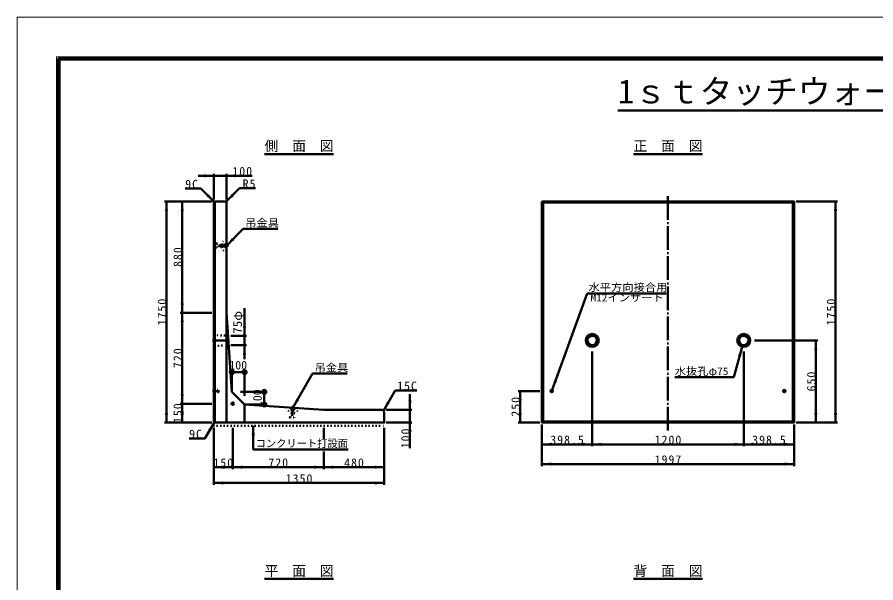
# Model space of a CAD drawing. Units: millimetres, scale not verified. Extents: x -2102 to 2102, y -1485 to 1485.
# Drawn here: x -2102 to 73, y 53 to 1485 of the extents above; entities that cross this region are included whole.
import ezdxf
from ezdxf.enums import TextEntityAlignment as Align

# ---------------------------------------------------------------- set-up
doc = ezdxf.new("R2010")
doc.units = ezdxf.units.MM
doc.header["$LTSCALE"] = 5
doc.linetypes.add('DOTTED', pattern=[1.75, 0.25, -1.5])
doc.linetypes.add('LONG_DASHED_DOTTED', pattern=[15.25, 12, -1.5, 0.25, -1.5])
doc.layers.add('0-0_V-nasSTD', color=7, linetype='Continuous', lineweight=50)
doc.styles.add('ＭＳ ゴシック', font='')
doc.styles.get('ＭＳ ゴシック').set_extended_font_data('MS Gothic')

msp = doc.modelspace()

# ---------------------------------------------------------------- linework, layer by layer
at = {"layer": '0-0_V-nasSTD', "lineweight": 100}
msp.add_line((-1997.5, 1380), (-1997.5, -1380), dxfattribs=at)
at = {"layer": '0-0_V-nasSTD'}
for p, q in [((-580.608, 1248.465), (580.608, 1248.465)), ((-1475.783, 1138.438), (-1300.783, 1138.438)), ((-541.063, 1138.438), (-366.063, 1138.438)), ((-1604.283, 1088.438), (-1604.283, 1023.438)), ((-1572.283, 1088.438), (-1572.283, 1023.438)), ((-1572.283, 1083.438), (-1507.283, 1083.438)), ((-1609.283, 1018.438), (-1729.283, 1018.438)), ((-1724.283, 1018.438), (-1724.283, 458.438)), ((-1684.283, 1018.438), (-1684.283, 736.838)), ((-1601.403, 1018.438), (-1604.283, 1015.558)), ((-1604.283, 1015.558), (-1604.283, 461.318)), ((-1573.883, 1018.438), (-1601.403, 1018.438)), ((-1601.403, 1018.438), (-1601.403, 458.438)), ((-1572.283, 1016.838), (-1572.283, 458.438)), ((-773.083, 1018.438), (-770.203, 1015.558)), ((-770.203, 1015.558), (-770.203, 461.318)), ((-136.923, 1015.558), (-770.203, 1015.558)), ((-136.923, 1015.558), (-134.043, 1018.438)), ((-136.923, 461.318), (-136.923, 1015.558)), ((-24.043, 1018.438), (-129.043, 1018.438)), ((-29.043, 1018.438), (-29.043, 458.438)), ((-1572.283, 906.438), (-1529.857, 948.864)), ((-1529.857, 948.864), (-1441.857, 948.864)), ((-658.158, 785.615), (-747.083, 541.295)), ((-658.158, 785.615), (-458.158, 785.615)), ((-1526.561, 748.438), (-1526.561, 678.438)), ((-1609.283, 736.838), (-1689.283, 736.838)), ((-1684.283, 736.838), (-1684.283, 506.438)), ((-1572.283, 736.838), (-1558.361, 536.36)), ((-1521.561, 678.438), (-1561.561, 678.438)), ((-1526.561, 678.438), (-1526.561, 654.438)), ((-1521.561, 654.438), (-1561.561, 654.438)), ((-1526.561, 654.438), (-1526.561, 619.438)), ((-234.043, 666.438), (-74.043, 666.438)), ((-79.043, 666.438), (-79.043, 458.438)), ((-645.563, 638.438), (-645.563, 398.438)), ((-286.534, 573.245), (-265.828, 650.519)), ((-261.563, 638.438), (-261.563, 398.438)), ((-1558.361, 536.36), (-1558.361, 593.36)), ((-1526.361, 525.96), (-1526.361, 593.36)), ((-1565.361, 586.36), (-1519.361, 586.36)), ((-1404.061, 495.867), (-1354.061, 582.47)), ((-1354.061, 582.47), (-1266.061, 582.47)), ((-436.534, 573.245), (-286.534, 573.245)), ((-1558.361, 536.36), (-1526.361, 504.36)), ((-1536.761, 536.36), (-1469.361, 536.36)), ((-1476.361, 543.36), (-1476.361, 497.36)), ((-833.083, 538.438), (-778.083, 538.438)), ((-828.083, 538.438), (-828.083, 458.438)), ((-1609.283, 506.438), (-1689.283, 506.438)), ((-1684.283, 506.438), (-1684.283, 458.438)), ((-1526.361, 458.438), (-1526.361, 504.36)), ((-1526.361, 504.36), (-1325.883, 490.438)), ((-1526.361, 504.36), (-1469.361, 504.36)), ((-1325.883, 490.438), (-1177.083, 490.438)), ((-1177.083, 490.438), (-1172.283, 485.638)), ((-1102.283, 490.438), (-1167.283, 490.438)), ((-1609.283, 458.438), (-1729.283, 458.438)), ((-1604.283, 461.318), (-1601.403, 458.438)), ((-1102.283, 458.438), (-1167.283, 458.438)), ((-1107.283, 458.438), (-1107.283, 393.438)), ((-833.083, 458.438), (-778.083, 458.438)), ((-770.203, 461.318), (-773.083, 458.438)), ((-770.203, 461.318), (-136.923, 461.318)), ((-136.923, 461.318), (-134.043, 458.438)), ((-24.043, 458.438), (-129.043, 458.438)), ((-1604.283, 300.598), (-1604.283, 445.598)), ((-1556.283, 340.598), (-1556.283, 445.598)), ((-1504.283, 390.598), (-1504.283, 450.598)), ((-1325.883, 417.598), (-1325.883, 445.598)), ((-1172.283, 300.598), (-1172.283, 445.598)), ((-773.083, 453.438), (-773.083, 348.438)), ((-134.043, 453.438), (-134.043, 348.438)), ((-773.083, 403.438), (-645.563, 403.438)), ((-645.563, 403.438), (-261.563, 403.438)), ((-261.563, 403.438), (-134.043, 403.438)), ((-1504.283, 390.598), (-1264.283, 390.598)), ((-1325.883, 340.598), (-1325.883, 385.598)), ((-773.083, 353.438), (-134.043, 353.438)), ((-1556.283, 345.598), (-1604.283, 345.598)), ((-1325.883, 345.598), (-1556.283, 345.598)), ((-1172.283, 345.598), (-1325.883, 345.598)), ((-1172.283, 305.598), (-1604.283, 305.598)), ((-1475.783, 62.838), (-1300.783, 62.838)), ((-541.063, 62.838), (-366.063, 62.838))]:
    msp.add_line(p, q, dxfattribs=at)
at = {"layer": '0-0_V-nasSTD', "linetype": 'LONG_DASHED_DOTTED'}
for p, q in [((-453.563, 438.438), (-453.563, 1038.438)), ((-1567.283, 906.438), (-1592.283, 906.438)), ((-1586.683, 906.438), (-1569.083, 906.438)), ((-1564.283, 666.438), (-1607.483, 666.438)), ((-1589.883, 538.438), (-1607.483, 538.438)), ((-752.923, 538.438), (-743.323, 538.438)), ((-748.123, 533.638), (-748.123, 543.238)), ((-163.803, 538.438), (-154.203, 538.438)), ((-159.003, 533.638), (-159.003, 543.238)), ((-1403.715, 500.855), (-1405.447, 475.915))]:
    msp.add_line(p, q, dxfattribs=at)
at = {"layer": '0-0_V-nasSTD', "linetype": 'DOTTED'}
for p, q in [((-1597.243, 912.038), (-1597.243, 900.838)), ((-1596.283, 912.038), (-1597.243, 912.038)), ((-1596.283, 900.838), (-1597.243, 900.838)), ((-1596.283, 912.038), (-1594.683, 908.678)), ((-1596.283, 912.038), (-1596.283, 900.838)), ((-1594.683, 904.198), (-1596.283, 900.838)), ((-1578.683, 908.678), (-1594.683, 908.678)), ((-1594.683, 908.678), (-1594.683, 904.198)), ((-1578.683, 904.198), (-1594.683, 904.198)), ((-1583.483, 903.238), (-1583.483, 909.638)), ((-1583.483, 909.638), (-1572.283, 909.638)), ((-1572.283, 903.238), (-1583.483, 903.238)), ((-1577.723, 910.438), (-1578.683, 908.678)), ((-1578.683, 908.678), (-1578.683, 904.198)), ((-1578.683, 904.198), (-1577.723, 902.438)), ((-1575.483, 910.438), (-1577.723, 910.438)), ((-1577.723, 910.438), (-1577.723, 902.438)), ((-1575.483, 902.438), (-1577.723, 902.438)), ((-1575.483, 910.438), (-1575.483, 902.438)), ((-1568.227, 678.438), (-1601.083, 680.038)), ((-1601.083, 652.838), (-1604.283, 649.958)), ((-1601.083, 652.838), (-1566.561, 654.438)), ((-1604.283, 541.638), (-1593.083, 541.638)), ((-1593.083, 535.238), (-1604.283, 535.238)), ((-1593.083, 535.238), (-1593.083, 541.638)), ((-1408.273, 492.952), (-1408.429, 490.717)), ((-1408.429, 490.717), (-1406.739, 489.638)), ((-1408.429, 490.717), (-1400.448, 490.163)), ((-1408.273, 492.952), (-1400.293, 492.398)), ((-1406.739, 489.638), (-1407.848, 473.676)), ((-1406.739, 489.638), (-1402.27, 489.327)), ((-1402.27, 489.327), (-1403.378, 473.366)), ((-1402.27, 489.327), (-1400.448, 490.163)), ((-1400.293, 492.398), (-1400.448, 490.163)), ((-1411.31, 472.313), (-1411.377, 471.355)), ((-1411.377, 471.355), (-1400.204, 470.579)), ((-1411.31, 472.313), (-1407.848, 473.676)), ((-1411.31, 472.313), (-1400.137, 471.537)), ((-1407.848, 473.676), (-1403.378, 473.366)), ((-1403.378, 473.366), (-1400.137, 471.537)), ((-1400.137, 471.537), (-1400.204, 470.579)), ((-1604.283, 450.598), (-1172.283, 450.598))]:
    msp.add_line(p, q, dxfattribs=at)
at = {"layer": '0-0_V-nasSTD', "lineweight": 18}
for points in [[(-2102.5, -1485), (-2102.5, 1485), (2102.5, 1485), (2102.5, -1485)], [(-2002.5, -1385), (-2002.5, 1385), (2002.5, 1385), (2002.5, -1385)]]:
    msp.add_lwpolyline(points, close=True, dxfattribs=at)
at = {"layer": '0-0_V-nasSTD', "lineweight": 100}
msp.add_lwpolyline([(1997.5, -1380), (1997.5, 1380), (-1997.5, 1380)], dxfattribs=at)
at = {"layer": '0-0_V-nasSTD'}
for points in [[(-1572.283, 1083.438), (-1604.283, 1083.438), (-1644.283, 1083.438)], [(-1602.843, 1016.998), (-1636.784, 1050.939), (-1676.784, 1050.939)], [(-1572.752, 1017.969), (-1538.81, 1051.91), (-1498.81, 1051.91)], [(-1174.683, 488.038), (-1144.683, 539.999), (-1089.683, 539.999)], [(-1107.283, 458.438), (-1107.283, 490.438), (-1107.283, 530.438)], [(-1601.403, 458.438), (-1172.283, 458.438), (-1172.283, 485.638)], [(-1602.843, 459.878), (-1626.843, 418.309), (-1666.843, 418.309)]]:
    msp.add_lwpolyline(points, dxfattribs=at)
msp.add_lwpolyline([(-773.083, 1018.438), (-773.083, 458.438), (-134.043, 458.438), (-134.043, 1018.438)], close=True, dxfattribs=at)
at = {"layer": '0-0_V-nasSTD', "linetype": 'DOTTED'}
msp.add_lwpolyline([(-1601.083, 652.838), (-1601.083, 680.038), (-1604.283, 682.918)], dxfattribs=at)
at = {"layer": '0-0_V-nasSTD'}
for centre, radius in [((-645.563, 666.438), 16.48), ((-645.563, 666.438), 13.6), ((-645.563, 666.438), 12), ((-261.563, 666.438), 16.48), ((-261.563, 666.438), 13.6), ((-261.563, 666.438), 12), ((-1558.361, 586.36), 5), ((-1526.361, 586.36), 5), ((-1476.361, 536.36), 5), ((-748.123, 538.438), 3.04), ((-748.123, 538.438), 1.92), ((-748.123, 538.438), 1.6), ((-159.003, 538.438), 3.04), ((-159.003, 538.438), 1.92), ((-159.003, 538.438), 1.6), ((-1556.283, 506.438), 3.2), ((-1476.361, 504.36), 5)]:
    msp.add_circle(centre, radius, dxfattribs=at)
msp.add_arc((-1573.883, 1016.838), 1.6, 0, 90, dxfattribs=at)
at = {"layer": '0-0_V-nasSTD', "linetype": 'DOTTED'}
for centre, start, end in [((-1572.283, 906.438), 90, 270), ((-1404.061, 495.867), 176.0275, 356.0275)]:
    msp.add_arc(centre, 13.76, start, end, dxfattribs=at)
at = {"layer": '0-0_V-nasSTD'}
for points in [[(-1628.283, 1083.438), (-1628.283, 1087.438), (-1604.283, 1083.438)], [(-1628.283, 1079.438), (-1628.283, 1083.438), (-1604.283, 1083.438)], [(-1572.283, 1083.438), (-1548.283, 1083.438), (-1548.283, 1087.438)], [(-1572.283, 1083.438), (-1548.283, 1079.438), (-1548.283, 1083.438)], [(-1622.642, 1031.14), (-1619.814, 1033.968), (-1602.843, 1016.998)], [(-1619.814, 1033.968), (-1616.985, 1036.797), (-1602.843, 1016.998)], [(-1572.752, 1017.969), (-1558.609, 1037.768), (-1555.781, 1034.94)], [(-1572.752, 1017.969), (-1555.781, 1034.94), (-1552.953, 1032.111)], [(-1728.283, 994.438), (-1724.283, 994.438), (-1724.283, 1018.438)], [(-1724.283, 994.438), (-1724.283, 1018.438), (-1720.283, 994.438)], [(-1688.283, 994.438), (-1684.283, 994.438), (-1684.283, 1018.438)], [(-1684.283, 994.438), (-1684.283, 1018.438), (-1680.283, 994.438)], [(-33.043, 994.438), (-29.043, 994.438), (-29.043, 1018.438)], [(-29.043, 994.438), (-29.043, 1018.438), (-25.043, 994.438)], [(-1572.283, 906.438), (-1558.141, 926.237), (-1555.312, 923.408)], [(-1572.283, 906.438), (-1555.312, 923.408), (-1552.484, 920.58)], [(-1688.283, 760.838), (-1684.283, 736.838), (-1684.283, 760.838)], [(-1684.283, 736.838), (-1684.283, 760.838), (-1680.283, 760.838)], [(-1688.283, 712.838), (-1684.283, 712.838), (-1684.283, 736.838)], [(-1684.283, 712.838), (-1684.283, 736.838), (-1680.283, 712.838)], [(-1530.561, 702.438), (-1526.561, 678.438), (-1526.561, 702.438)], [(-1526.561, 678.438), (-1526.561, 702.438), (-1522.561, 702.438)], [(-1530.561, 630.438), (-1526.561, 630.438), (-1526.561, 654.438)], [(-1526.561, 630.438), (-1526.561, 654.438), (-1522.561, 630.438)], [(-83.043, 642.438), (-79.043, 642.438), (-79.043, 666.438)], [(-79.043, 642.438), (-79.043, 666.438), (-75.043, 642.438)], [(-275.904, 628.373), (-272.04, 627.337), (-265.828, 650.519)], [(-272.04, 627.337), (-268.176, 626.302), (-265.828, 650.519)], [(-747.083, 541.295), (-742.633, 565.215), (-738.875, 563.847)], [(-747.083, 541.295), (-738.875, 563.847), (-735.116, 562.479)], [(-1688.283, 530.438), (-1684.283, 506.438), (-1684.283, 530.438)], [(-1684.283, 506.438), (-1684.283, 530.438), (-1680.283, 530.438)], [(-832.083, 514.438), (-828.083, 514.438), (-828.083, 538.438)], [(-828.083, 514.438), (-828.083, 538.438), (-824.083, 514.438)], [(-1688.283, 482.438), (-1684.283, 482.438), (-1684.283, 506.438)], [(-1684.283, 482.438), (-1684.283, 506.438), (-1680.283, 482.438)], [(-1404.061, 495.867), (-1395.525, 518.652), (-1392.061, 516.652)], [(-1404.061, 495.867), (-1392.061, 516.652), (-1388.597, 514.652)], [(-1174.683, 488.038), (-1166.147, 510.823), (-1162.683, 508.823)], [(-1174.683, 488.038), (-1162.683, 508.823), (-1159.219, 506.823)], [(-1111.283, 514.438), (-1107.283, 490.438), (-1107.283, 514.438)], [(-1107.283, 490.438), (-1107.283, 514.438), (-1103.283, 514.438)], [(-1728.283, 482.438), (-1724.283, 458.438), (-1724.283, 482.438)], [(-1724.283, 458.438), (-1724.283, 482.438), (-1720.283, 482.438)], [(-1688.283, 482.438), (-1684.283, 458.438), (-1684.283, 482.438)], [(-1684.283, 458.438), (-1684.283, 482.438), (-1680.283, 482.438)], [(-832.083, 482.438), (-828.083, 458.438), (-828.083, 482.438)], [(-828.083, 458.438), (-828.083, 482.438), (-824.083, 482.438)], [(-83.043, 482.438), (-79.043, 458.438), (-79.043, 482.438)], [(-79.043, 458.438), (-79.043, 482.438), (-75.043, 482.438)], [(-33.043, 482.438), (-29.043, 458.438), (-29.043, 482.438)], [(-29.043, 458.438), (-29.043, 482.438), (-25.043, 482.438)], [(-1618.307, 441.093), (-1614.843, 439.093), (-1602.843, 459.878)], [(-1614.843, 439.093), (-1611.379, 437.093), (-1602.843, 459.878)], [(-1111.283, 434.438), (-1107.283, 434.438), (-1107.283, 458.438)], [(-1107.283, 434.438), (-1107.283, 458.438), (-1103.283, 434.438)], [(-1508.283, 426.598), (-1504.283, 426.598), (-1504.283, 450.598)], [(-1504.283, 426.598), (-1504.283, 450.598), (-1500.283, 426.598)], [(-773.083, 403.438), (-749.083, 403.438), (-749.083, 407.438)], [(-773.083, 403.438), (-749.083, 399.438), (-749.083, 403.438)], [(-669.563, 403.438), (-669.563, 407.438), (-645.563, 403.438)], [(-669.563, 399.438), (-669.563, 403.438), (-645.563, 403.438)], [(-645.563, 403.438), (-621.563, 403.438), (-621.563, 407.438)], [(-645.563, 403.438), (-621.563, 399.438), (-621.563, 403.438)], [(-285.563, 403.438), (-285.563, 407.438), (-261.563, 403.438)], [(-285.563, 399.438), (-285.563, 403.438), (-261.563, 403.438)], [(-261.563, 403.438), (-237.563, 403.438), (-237.563, 407.438)], [(-261.563, 403.438), (-237.563, 399.438), (-237.563, 403.438)], [(-158.043, 403.438), (-158.043, 407.438), (-134.043, 403.438)], [(-158.043, 399.438), (-158.043, 403.438), (-134.043, 403.438)], [(-1604.283, 345.598), (-1580.283, 345.598), (-1580.283, 349.598)], [(-1580.283, 345.598), (-1580.283, 349.598), (-1556.283, 345.598)], [(-1556.283, 345.598), (-1532.283, 345.598), (-1532.283, 349.598)], [(-1349.883, 345.598), (-1349.883, 349.598), (-1325.883, 345.598)], [(-1325.883, 345.598), (-1301.883, 345.598), (-1301.883, 349.598)], [(-1196.283, 345.598), (-1196.283, 349.598), (-1172.283, 345.598)], [(-773.083, 353.438), (-749.083, 353.438), (-749.083, 357.438)], [(-773.083, 353.438), (-749.083, 349.438), (-749.083, 353.438)], [(-158.043, 353.438), (-158.043, 357.438), (-134.043, 353.438)], [(-158.043, 349.438), (-158.043, 353.438), (-134.043, 353.438)], [(-1604.283, 345.598), (-1580.283, 341.598), (-1580.283, 345.598)], [(-1580.283, 341.598), (-1580.283, 345.598), (-1556.283, 345.598)], [(-1556.283, 345.598), (-1532.283, 341.598), (-1532.283, 345.598)], [(-1349.883, 341.598), (-1349.883, 345.598), (-1325.883, 345.598)], [(-1325.883, 345.598), (-1301.883, 341.598), (-1301.883, 345.598)], [(-1196.283, 341.598), (-1196.283, 345.598), (-1172.283, 345.598)], [(-1604.283, 305.598), (-1580.283, 305.598), (-1580.283, 309.598)], [(-1604.283, 305.598), (-1580.283, 301.598), (-1580.283, 305.598)], [(-1196.283, 305.598), (-1196.283, 309.598), (-1172.283, 305.598)], [(-1196.283, 301.598), (-1196.283, 305.598), (-1172.283, 305.598)]]:
    msp.add_solid(points, dxfattribs=at)

# ---------------------------------------------------------------- texts
at = {"layer": '0-0_V-nasSTD', "style": 'ＭＳ ゴシック'}
for s, height, p in [('1ｓｔタッチウォール  Ｈ=1750', 60.81, (-580.608, 1248.465)), ('側\u3000面\u3000図', 25.66, (-1475.783, 1138.438)), ('正\u3000面\u3000図', 25.66, (-541.063, 1138.438)), ('100', 21.99, (-1564.861, 586.36)), ('コンクリート打設面', 19.06, (-1498.255, 390.598)), ('平\u3000面\u3000図', 25.66, (-1475.783, 62.838)), ('背\u3000面\u3000図', 25.66, (-541.063, 62.838))]:
    msp.add_text(s, height=height, dxfattribs=at).set_placement(p, align=Align.BOTTOM_LEFT)
at = {"layer": '0-0_V-nasSTD', "style": 'ＭＳ ゴシック', "width": 1.1}
for s, p in [('吊金具', (-1524.857, 948.864)), ('水平方向接合用', (-655.158, 785.615)), ('M12インサート', (-649.908, 759.615)), ('吊金具', (-1349.061, 582.47)), ('水抜孔φ75', (-436.534, 573.245))]:
    msp.add_text(s, height=19.06, dxfattribs=at).set_placement(p, align=Align.BOTTOM_LEFT)
msp.add_text('75φ', height=21.99, rotation=90, dxfattribs=at).set_placement((-1526.561, 683.438), align=Align.BOTTOM_LEFT)
at = {"layer": '0-0_V-nasSTD', "style": 'ＭＳ ゴシック'}
msp.add_text('100', height=21.99, rotation=90, dxfattribs=at).set_placement((-1476.361, 497.86), align=Align.BOTTOM_LEFT)
at = {"layer": '0-0_V-nasSTD', "char_height": 21.99, "attachment_point": 7, "style": 'ＭＳ ゴシック'}
for s, insert in [('\\T1.17;100', (-1557.283, 1083.438)), ('\\T1.17;9C', (-1676.784, 1050.939)), ('\\T1.17;R5', (-1531.31, 1051.91)), ('\\T1.17;15C', (-1139.683, 539.999)), ('\\T1.17;9C', (-1666.843, 418.309)), ('\\T1.17;398.5', (-751.823, 403.438)), ('\\T1.17;1200', (-487.313, 403.438)), ('\\T1.17;398.5', (-240.303, 403.438)), ('\\T1.17;1997', (-487.313, 353.438)), ('\\T1.17;150', (-1605.283, 345.598)), ('\\T1.17;720', (-1466.083, 345.598)), ('\\T1.17;480', (-1274.083, 345.598)), ('\\T1.17;1350', (-1422.033, 305.598))]:
    msp.add_mtext(s, dxfattribs=dict(at, insert=insert))
at = {"layer": '0-0_V-nasSTD', "char_height": 21.99, "attachment_point": 7, "rotation": 90, "style": 'ＭＳ ゴシック'}
for s, insert in [('\\T1.17;880', (-1684.283, 852.638)), ('\\T1.17;1750', (-1724.283, 704.688)), ('\\T1.17;1750', (-29.043, 704.688)), ('\\T1.17;720', (-1684.283, 596.638)), ('\\T1.17;650', (-79.043, 537.438)), ('\\T1.17;150', (-1684.283, 457.438)), ('\\T1.17;250', (-828.083, 473.438)), ('\\T1.17;100', (-1107.283, 393.438))]:
    msp.add_mtext(s, dxfattribs=dict(at, insert=insert))

doc.saveas('drawing.dxf')
